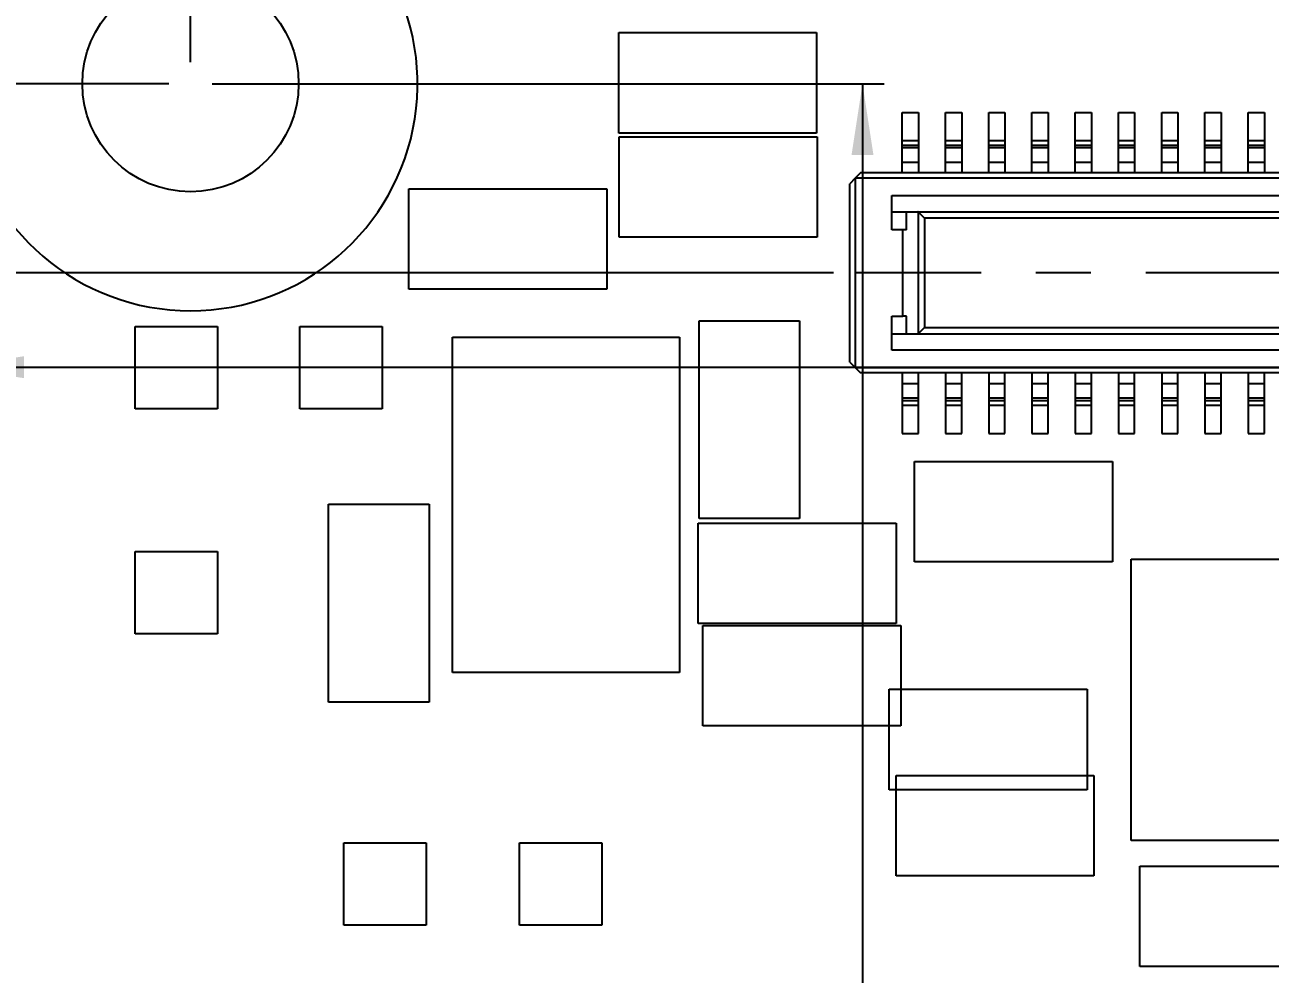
# Model space of a CAD drawing. Extents: x 5 to 415, y 3 to 292.
# Drawn here: x 142.7 to 200.3, y 183.5 to 227.4 of the extents above; entities that cross this region are included whole.
import ezdxf
from ezdxf.enums import TextEntityAlignment as Align

# ---------------------------------------------------------------- set-up
doc = ezdxf.new("R2010")
doc.units = 0
doc.linetypes.add('CENTERX2', pattern=[20.32, 12.7, -2.54, 2.54, -2.54])
doc.layers.get('0').update_dxf_attribs({"linetype": 'CONTINUOUS'})
doc.dimstyles.new('SLDDIMSTYLE0', dxfattribs={"dimtxt": 3.5, "dimasz": 3.302, "dimexe": 0, "dimexo": 0.0625, "dimgap": 0.875, "dimtad": 1, "dimlfac": 0.2, "dimrnd": 1e-09, "dimzin": 4, "dimsah": 1, "dimcen": 0.09, "dimazin": 3, "dimtol": 1, "dimtp": 0.025, "dimtm": 0.025, "dimtfac": 1, "dimtofl": 0, "dimtmove": 0, "dimatfit": 3})
doc.dimstyles.new('SLDDIMSTYLE3', dxfattribs={"dimtxt": 3.5, "dimasz": 3.302, "dimexe": 0, "dimexo": 0.0625, "dimgap": 0.875, "dimtad": 1, "dimlfac": 0.2, "dimrnd": 1e-09, "dimzin": 12, "dimsah": 1, "dimcen": 0.09, "dimazin": 3, "dimtfac": 1, "dimtofl": 0, "dimtmove": 0, "dimatfit": 3})
doc.dimstyles.new('SLDDIMSTYLE4', dxfattribs={"dimtxt": 3.5, "dimasz": 3.302, "dimexe": 0, "dimexo": 0.0625, "dimgap": 0.875, "dimtad": 1, "dimlfac": 0.2, "dimrnd": 1e-09, "dimzin": 4, "dimsah": 1, "dimcen": 0.09, "dimazin": 3, "dimtfac": 1, "dimtofl": 0, "dimtmove": 0, "dimatfit": 3})
doc.dimstyles.new('SLDDIMSTYLE5', dxfattribs={"dimtxt": 3.5, "dimasz": 3.302, "dimexe": 0, "dimexo": 0.0625, "dimgap": 0.875, "dimtad": 1, "dimlfac": 0.2, "dimrnd": 1e-09, "dimzin": 12, "dimsah": 1, "dimcen": 0.09, "dimazin": 3, "dimtfac": 1, "dimtmove": 0, "dimatfit": 3})

# ---------------------------------------------------------------- blocks, each defined once
blk = doc.blocks.new('_D')
at = {"color": 7, "linetype": 'CONTINUOUS'}
for p, q in [((180.074, 215.933), (117.252, 215.933)), ((118.252, 215.933), (118.252, 108.433)), ((198.779, 108.433), (117.252, 108.433))]:
    blk.add_line(p, q, dxfattribs=at)
for points in [[(118.252, 215.933), (117.744, 212.631), (118.76, 212.631)], [(118.252, 108.433), (118.76, 111.735), (117.744, 111.735)]]:
    blk.add_solid(points, dxfattribs=at)
at = {"color": 7, "linetype": 'CONTINUOUS', "width": 0.7}
for s, height, p in [('0.025', 1.75, (115.529, 166.021, 0.5)), ('0.025', 1.75, (117.792, 166.021, 0.5)), ('+', 1.75, (115.529, 164.607, 0.5)), ('-', 1.75, (117.792, 164.926, 0.5)), ('21.500', 3.5, (118.252, 149.09, 0.5))]:
    blk.add_text(s, height=height, rotation=90, dxfattribs=at).set_placement(p, align=Align.BOTTOM_LEFT)
blk = doc.blocks.new('_D_5')
at = {"color": 7, "linetype": 'CONTINUOUS'}
blk.add_line((139.329, 211.574), (374.329, 211.574), dxfattribs=at)
for points in [[(139.329, 211.574), (142.631, 211.066), (142.631, 212.082)], [(374.329, 211.574), (371.027, 212.082), (371.027, 211.066)]]:
    blk.add_solid(points, dxfattribs=at)
at = {"color": 7, "linetype": 'CONTINUOUS', "width": 0.7}
blk.add_text('47', height=3.5, dxfattribs=at).set_placement((257.674, 211.574, 185.318), align=Align.BOTTOM_LEFT)
blk = doc.blocks.new('_D_7')
at = {"color": 7, "linetype": 'CONTINUOUS'}
for p, q in [((139.329, 235.683), (139.329, 250.53)), ((150.329, 225.683), (150.329, 250.53)), ((139.329, 249.53), (123.81, 249.53)), ((150.329, 249.53), (139.329, 249.53))]:
    blk.add_line(p, q, dxfattribs=at)
for points in [[(139.329, 249.53), (142.631, 249.022), (142.631, 250.038)], [(150.329, 249.53), (147.027, 250.038), (147.027, 249.022)]]:
    blk.add_solid(points, dxfattribs=at)
at = {"color": 7, "linetype": 'CONTINUOUS', "width": 0.7}
blk.add_text('2.20', height=3.5, dxfattribs=at).set_placement((123.81, 249.53, 186.318), align=Align.BOTTOM_LEFT)
blk = doc.blocks.new('_D_8')
at = {"color": 7, "linetype": 'CONTINUOUS'}
for p, q in [((128.335, 234.683), (128.335, 241.033)), ((138.329, 234.683), (127.335, 234.683)), ((128.335, 234.683), (128.335, 224.683)), ((149.329, 224.683), (127.335, 224.683)), ((128.335, 224.683), (128.335, 218.333))]:
    blk.add_line(p, q, dxfattribs=at)
for points in [[(128.335, 234.683), (128.843, 237.985), (127.827, 237.985)], [(128.335, 224.683), (127.827, 221.381), (128.843, 221.381)]]:
    blk.add_solid(points, dxfattribs=at)
at = {"color": 7, "linetype": 'CONTINUOUS', "width": 0.7}
blk.add_text('2', height=3.5, rotation=90, dxfattribs=at).set_placement((128.335, 227.217, 186.318), align=Align.BOTTOM_LEFT)
blk = doc.blocks.new('_D_9')
at = {"color": 7, "linetype": 'CONTINUOUS'}
for p, q in [((150.329, 225.683), (150.329, 255.77)), ((363.829, 94.183), (363.829, 255.77)), ((150.329, 254.77), (363.829, 254.77))]:
    blk.add_line(p, q, dxfattribs=at)
for points in [[(150.329, 254.77), (153.631, 254.262), (153.631, 255.278)], [(363.829, 254.77), (360.527, 255.278), (360.527, 254.262)]]:
    blk.add_solid(points, dxfattribs=at)
at = {"color": 7, "linetype": 'CONTINUOUS', "width": 0.7}
blk.add_text('42.70', height=3.5, dxfattribs=at).set_placement((251.813, 254.77, 185.318), align=Align.BOTTOM_LEFT)
blk = doc.blocks.new('_D_10')
at = {"color": 7, "linetype": 'CONTINUOUS'}
for p, q in [((151.329, 224.683), (182.411, 224.683)), ((181.411, 224.683), (181.411, 93.183)), ((362.829, 93.183), (180.411, 93.183))]:
    blk.add_line(p, q, dxfattribs=at)
for points in [[(181.411, 224.683), (180.903, 221.381), (181.919, 221.381)], [(181.411, 93.183), (181.919, 96.485), (180.903, 96.485)]]:
    blk.add_solid(points, dxfattribs=at)
at = {"color": 7, "linetype": 'CONTINUOUS', "width": 0.7}
blk.add_text('26.30', height=3.5, rotation=90, dxfattribs=at).set_placement((181.411, 154.646, 185.318), align=Align.BOTTOM_LEFT)

msp = doc.modelspace()

# ---------------------------------------------------------------- linework, layer by layer
at = {"color": 7, "linetype": 'CONTINUOUS'}
for p, q in [((170.139, 222.401), (170.139, 227.051)), ((170.139, 227.051), (179.289, 227.051)), ((179.289, 227.051), (179.289, 222.401)), ((183.249, 223.358), (183.999, 223.358)), ((183.249, 222.058), (183.249, 223.358)), ((183.999, 223.358), (183.999, 222.058)), ((185.249, 223.358), (185.999, 223.358)), ((185.249, 222.058), (185.249, 223.358)), ((185.999, 223.358), (185.999, 222.058)), ((187.249, 223.358), (187.999, 223.358)), ((187.249, 222.058), (187.249, 223.358)), ((187.999, 223.358), (187.999, 222.058)), ((189.249, 223.358), (189.999, 223.358)), ((189.249, 222.058), (189.249, 223.358)), ((189.999, 223.358), (189.999, 222.058)), ((191.249, 223.358), (191.999, 223.358)), ((191.249, 222.058), (191.249, 223.358)), ((191.999, 223.358), (191.999, 222.058)), ((193.249, 223.358), (193.999, 223.358)), ((193.249, 222.058), (193.249, 223.358)), ((193.999, 223.358), (193.999, 222.058)), ((195.249, 223.358), (195.999, 223.358)), ((195.249, 222.058), (195.249, 223.358)), ((195.999, 223.358), (195.999, 222.058)), ((197.249, 223.358), (197.999, 223.358)), ((197.249, 222.058), (197.249, 223.358)), ((197.999, 223.358), (197.999, 222.058)), ((199.249, 223.358), (199.999, 223.358)), ((199.249, 222.058), (199.249, 223.358)), ((199.999, 223.358), (199.999, 222.058)), ((179.289, 222.401), (170.139, 222.401)), ((170.161, 222.233), (179.311, 222.233)), ((170.161, 217.583), (170.161, 222.233)), ((179.311, 222.233), (179.311, 217.583)), ((183.249, 222.058), (183.999, 222.058)), ((183.249, 221.838), (183.249, 222.058)), ((183.249, 221.838), (183.999, 221.838)), ((183.249, 221.72), (183.249, 221.838)), ((183.999, 222.058), (183.999, 221.838)), ((183.999, 221.838), (183.999, 221.72)), ((185.249, 222.058), (185.999, 222.058)), ((185.249, 221.838), (185.249, 222.058)), ((185.249, 221.838), (185.999, 221.838)), ((185.249, 221.72), (185.249, 221.838)), ((185.999, 222.058), (185.999, 221.838)), ((185.999, 221.838), (185.999, 221.72)), ((187.249, 222.058), (187.999, 222.058)), ((187.249, 221.838), (187.249, 222.058)), ((187.249, 221.838), (187.999, 221.838)), ((187.249, 221.72), (187.249, 221.838)), ((187.999, 222.058), (187.999, 221.838)), ((187.999, 221.838), (187.999, 221.72)), ((189.249, 222.058), (189.999, 222.058)), ((189.249, 221.838), (189.249, 222.058)), ((189.249, 221.838), (189.999, 221.838)), ((189.249, 221.72), (189.249, 221.838)), ((189.999, 222.058), (189.999, 221.838)), ((189.999, 221.838), (189.999, 221.72)), ((191.249, 222.058), (191.999, 222.058)), ((191.249, 221.838), (191.249, 222.058)), ((191.249, 221.838), (191.999, 221.838)), ((191.249, 221.72), (191.249, 221.838)), ((191.999, 222.058), (191.999, 221.838)), ((191.999, 221.838), (191.999, 221.72)), ((193.249, 222.058), (193.999, 222.058)), ((193.249, 221.838), (193.249, 222.058)), ((193.249, 221.838), (193.999, 221.838)), ((193.249, 221.72), (193.249, 221.838)), ((193.999, 222.058), (193.999, 221.838)), ((193.999, 221.838), (193.999, 221.72)), ((195.249, 222.058), (195.999, 222.058)), ((195.249, 221.838), (195.249, 222.058)), ((195.249, 221.838), (195.999, 221.838)), ((195.249, 221.72), (195.249, 221.838)), ((195.999, 222.058), (195.999, 221.838)), ((195.999, 221.838), (195.999, 221.72)), ((197.249, 222.058), (197.999, 222.058)), ((197.249, 221.838), (197.249, 222.058)), ((197.249, 221.838), (197.999, 221.838)), ((197.249, 221.72), (197.249, 221.838)), ((197.999, 222.058), (197.999, 221.838)), ((197.999, 221.838), (197.999, 221.72)), ((199.249, 222.058), (199.999, 222.058)), ((199.249, 221.838), (199.249, 222.058)), ((199.249, 221.838), (199.999, 221.838)), ((199.249, 221.72), (199.249, 221.838)), ((199.999, 222.058), (199.999, 221.838)), ((199.999, 221.838), (199.999, 221.72)), ((183.249, 221.058), (183.249, 221.72)), ((183.999, 221.72), (183.249, 221.72)), ((183.999, 221.72), (183.999, 221.058)), ((185.999, 221.72), (185.249, 221.72)), ((185.249, 221.058), (185.249, 221.72)), ((185.999, 221.72), (185.999, 221.058)), ((187.999, 221.72), (187.249, 221.72)), ((187.249, 221.058), (187.249, 221.72)), ((187.999, 221.72), (187.999, 221.058)), ((189.249, 221.058), (189.249, 221.72)), ((189.999, 221.72), (189.249, 221.72)), ((189.999, 221.72), (189.999, 221.058)), ((191.249, 221.058), (191.249, 221.72)), ((191.999, 221.72), (191.249, 221.72)), ((191.999, 221.72), (191.999, 221.058)), ((193.999, 221.72), (193.249, 221.72)), ((193.249, 221.058), (193.249, 221.72)), ((193.999, 221.72), (193.999, 221.058)), ((195.249, 221.058), (195.249, 221.72)), ((195.999, 221.72), (195.249, 221.72)), ((195.999, 221.72), (195.999, 221.058)), ((197.999, 221.72), (197.249, 221.72)), ((197.249, 221.058), (197.249, 221.72)), ((197.999, 221.72), (197.999, 221.058)), ((199.249, 221.058), (199.249, 221.72)), ((199.999, 221.72), (199.249, 221.72)), ((199.999, 221.72), (199.999, 221.058)), ((183.249, 221.058), (183.999, 221.058)), ((183.249, 220.558), (183.249, 221.058)), ((183.999, 221.058), (183.999, 220.558)), ((185.249, 221.058), (185.999, 221.058)), ((185.249, 220.558), (185.249, 221.058)), ((185.999, 221.058), (185.999, 220.558)), ((187.249, 221.058), (187.999, 221.058)), ((187.249, 220.558), (187.249, 221.058)), ((187.999, 221.058), (187.999, 220.558)), ((189.249, 221.058), (189.999, 221.058)), ((189.249, 220.558), (189.249, 221.058)), ((189.999, 221.058), (189.999, 220.558)), ((191.249, 220.558), (191.249, 221.058)), ((191.249, 221.058), (191.999, 221.058)), ((191.999, 221.058), (191.999, 220.558)), ((193.249, 221.058), (193.999, 221.058)), ((193.249, 220.558), (193.249, 221.058)), ((193.999, 221.058), (193.999, 220.558)), ((195.249, 221.058), (195.999, 221.058)), ((195.249, 220.558), (195.249, 221.058)), ((195.999, 221.058), (195.999, 220.558)), ((197.249, 221.058), (197.999, 221.058)), ((197.249, 220.558), (197.249, 221.058)), ((197.999, 221.058), (197.999, 220.558)), ((199.249, 221.058), (199.999, 221.058)), ((199.249, 220.558), (199.249, 221.058)), ((199.999, 221.058), (199.999, 220.558)), ((181.074, 220.308), (180.824, 220.058)), ((180.824, 211.808), (180.824, 220.058)), ((181.324, 220.558), (181.074, 220.308)), ((181.074, 220.308), (181.074, 211.558)), ((268.174, 220.308), (181.074, 220.308)), ((267.924, 220.558), (181.324, 220.558)), ((160.433, 219.825), (169.583, 219.825)), ((160.433, 215.175), (160.433, 219.825)), ((169.583, 219.825), (169.583, 215.175)), ((182.774, 219.508), (266.474, 219.508)), ((182.774, 217.933), (182.774, 219.508)), ((182.774, 218.758), (266.474, 218.758)), ((183.449, 217.933), (183.449, 218.758)), ((183.981, 218.754), (183.972, 218.758)), ((183.981, 218.754), (183.981, 213.113)), ((183.981, 218.754), (184.276, 218.458)), ((264.972, 218.458), (184.276, 218.458)), ((184.276, 218.458), (184.276, 213.408)), ((183.274, 217.933), (182.774, 217.933)), ((183.274, 213.933), (183.274, 217.933)), ((183.449, 217.933), (183.274, 217.933)), ((179.311, 217.583), (170.161, 217.583)), ((169.583, 215.175), (160.433, 215.175)), ((173.852, 213.722), (178.502, 213.722)), ((173.852, 204.572), (173.852, 213.722)), ((178.502, 213.722), (178.502, 204.572)), ((182.774, 213.933), (183.274, 213.933)), ((182.774, 212.358), (182.774, 213.933)), ((183.449, 213.933), (183.274, 213.933)), ((183.449, 213.108), (183.449, 213.933)), ((147.761, 209.651), (147.761, 213.461)), ((147.761, 213.461), (151.571, 213.461)), ((151.571, 213.461), (151.571, 209.651)), ((155.381, 213.461), (159.191, 213.461)), ((155.381, 209.651), (155.381, 213.461)), ((159.191, 213.461), (159.191, 209.651)), ((266.474, 213.108), (182.774, 213.108)), ((183.972, 213.108), (183.981, 213.113)), ((183.981, 213.113), (184.276, 213.408)), ((184.276, 213.408), (264.972, 213.408)), ((162.45, 197.456), (162.45, 212.956)), ((162.45, 212.956), (172.95, 212.956)), ((172.95, 212.956), (172.95, 197.456)), ((266.474, 212.358), (182.774, 212.358)), ((180.824, 211.808), (181.074, 211.558)), ((181.074, 211.558), (268.174, 211.558)), ((181.074, 211.558), (181.324, 211.308)), ((267.924, 211.308), (181.324, 211.308)), ((183.249, 211.308), (183.249, 210.808)), ((183.249, 210.808), (183.249, 210.147)), ((183.999, 210.808), (183.249, 210.808)), ((183.999, 210.808), (183.999, 211.308)), ((183.999, 210.147), (183.999, 210.808)), ((185.249, 211.308), (185.249, 210.808)), ((185.999, 210.808), (185.249, 210.808)), ((185.249, 210.808), (185.249, 210.147)), ((185.999, 210.808), (185.999, 211.308)), ((185.999, 210.147), (185.999, 210.808)), ((187.249, 211.308), (187.249, 210.808)), ((187.999, 210.808), (187.249, 210.808)), ((187.249, 210.808), (187.249, 210.147)), ((187.999, 210.808), (187.999, 211.308)), ((187.999, 210.147), (187.999, 210.808)), ((189.249, 211.308), (189.249, 210.808)), ((189.999, 210.808), (189.249, 210.808)), ((189.249, 210.808), (189.249, 210.147)), ((189.999, 210.808), (189.999, 211.308)), ((189.999, 210.147), (189.999, 210.808)), ((191.249, 211.308), (191.249, 210.808)), ((191.999, 210.808), (191.249, 210.808)), ((191.249, 210.808), (191.249, 210.147)), ((191.999, 210.808), (191.999, 211.308)), ((191.999, 210.147), (191.999, 210.808)), ((193.249, 211.308), (193.249, 210.808)), ((193.249, 210.808), (193.249, 210.147)), ((193.999, 210.808), (193.249, 210.808)), ((193.999, 210.808), (193.999, 211.308)), ((193.999, 210.147), (193.999, 210.808)), ((195.249, 211.308), (195.249, 210.808)), ((195.999, 210.808), (195.249, 210.808)), ((195.249, 210.808), (195.249, 210.147)), ((195.999, 210.808), (195.999, 211.308)), ((195.999, 210.147), (195.999, 210.808)), ((197.249, 211.308), (197.249, 210.808)), ((197.249, 210.808), (197.249, 210.147)), ((197.999, 210.808), (197.249, 210.808)), ((197.999, 210.808), (197.999, 211.308)), ((197.999, 210.147), (197.999, 210.808)), ((199.249, 211.308), (199.249, 210.808)), ((199.999, 210.808), (199.249, 210.808)), ((199.249, 210.808), (199.249, 210.147)), ((199.999, 210.808), (199.999, 211.308)), ((199.999, 210.147), (199.999, 210.808)), ((151.571, 209.651), (147.761, 209.651)), ((159.191, 209.651), (155.381, 209.651)), ((183.999, 210.147), (183.249, 210.147)), ((183.249, 210.147), (183.249, 210.029)), ((183.249, 210.029), (183.999, 210.029)), ((183.249, 210.029), (183.249, 209.808)), ((183.999, 209.808), (183.249, 209.808)), ((183.249, 209.808), (183.249, 208.508)), ((183.999, 210.029), (183.999, 210.147)), ((183.999, 209.808), (183.999, 210.029)), ((183.999, 208.508), (183.999, 209.808)), ((185.999, 210.147), (185.249, 210.147)), ((185.249, 210.147), (185.249, 210.029)), ((185.249, 210.029), (185.999, 210.029)), ((185.249, 210.029), (185.249, 209.808)), ((185.999, 209.808), (185.249, 209.808)), ((185.249, 209.808), (185.249, 208.508)), ((185.999, 210.029), (185.999, 210.147)), ((185.999, 209.808), (185.999, 210.029)), ((185.999, 208.508), (185.999, 209.808)), ((187.999, 210.147), (187.249, 210.147)), ((187.249, 210.147), (187.249, 210.029)), ((187.249, 210.029), (187.999, 210.029)), ((187.249, 210.029), (187.249, 209.808)), ((187.999, 209.808), (187.249, 209.808)), ((187.249, 209.808), (187.249, 208.508)), ((187.999, 210.029), (187.999, 210.147)), ((187.999, 209.808), (187.999, 210.029)), ((187.999, 208.508), (187.999, 209.808)), ((189.999, 210.147), (189.249, 210.147)), ((189.249, 210.147), (189.249, 210.029)), ((189.249, 210.029), (189.999, 210.029)), ((189.249, 210.029), (189.249, 209.808)), ((189.999, 209.808), (189.249, 209.808)), ((189.249, 209.808), (189.249, 208.508)), ((189.999, 210.029), (189.999, 210.147)), ((189.999, 209.808), (189.999, 210.029)), ((189.999, 208.508), (189.999, 209.808)), ((191.999, 210.147), (191.249, 210.147)), ((191.249, 210.147), (191.249, 210.029)), ((191.249, 210.029), (191.999, 210.029)), ((191.249, 210.029), (191.249, 209.808)), ((191.999, 209.808), (191.249, 209.808)), ((191.249, 209.808), (191.249, 208.508)), ((191.999, 210.029), (191.999, 210.147)), ((191.999, 209.808), (191.999, 210.029)), ((191.999, 208.508), (191.999, 209.808)), ((193.999, 210.147), (193.249, 210.147)), ((193.249, 210.147), (193.249, 210.029)), ((193.249, 210.029), (193.999, 210.029)), ((193.249, 210.029), (193.249, 209.808)), ((193.999, 209.808), (193.249, 209.808)), ((193.249, 209.808), (193.249, 208.508)), ((193.999, 210.029), (193.999, 210.147)), ((193.999, 209.808), (193.999, 210.029)), ((193.999, 208.508), (193.999, 209.808)), ((195.999, 210.147), (195.249, 210.147)), ((195.249, 210.147), (195.249, 210.029)), ((195.249, 210.029), (195.999, 210.029)), ((195.249, 210.029), (195.249, 209.808)), ((195.999, 209.808), (195.249, 209.808)), ((195.249, 209.808), (195.249, 208.508)), ((195.999, 210.029), (195.999, 210.147)), ((195.999, 209.808), (195.999, 210.029)), ((195.999, 208.508), (195.999, 209.808)), ((197.999, 210.147), (197.249, 210.147)), ((197.249, 210.147), (197.249, 210.029)), ((197.249, 210.029), (197.999, 210.029)), ((197.249, 210.029), (197.249, 209.808)), ((197.999, 209.808), (197.249, 209.808)), ((197.249, 209.808), (197.249, 208.508)), ((197.999, 210.029), (197.999, 210.147)), ((197.999, 209.808), (197.999, 210.029)), ((197.999, 208.508), (197.999, 209.808)), ((199.999, 210.147), (199.249, 210.147)), ((199.249, 210.147), (199.249, 210.029)), ((199.249, 210.029), (199.999, 210.029)), ((199.249, 210.029), (199.249, 209.808)), ((199.999, 209.808), (199.249, 209.808)), ((199.249, 209.808), (199.249, 208.508)), ((199.999, 210.029), (199.999, 210.147)), ((199.999, 209.808), (199.999, 210.029)), ((199.999, 208.508), (199.999, 209.808)), ((183.249, 208.508), (183.999, 208.508)), ((185.249, 208.508), (185.999, 208.508)), ((187.249, 208.508), (187.999, 208.508)), ((189.249, 208.508), (189.999, 208.508)), ((191.249, 208.508), (191.999, 208.508)), ((193.249, 208.508), (193.999, 208.508)), ((195.249, 208.508), (195.999, 208.508)), ((197.249, 208.508), (197.999, 208.508)), ((199.249, 208.508), (199.999, 208.508)), ((183.823, 202.565), (183.823, 207.215)), ((183.823, 207.215), (192.973, 207.215)), ((192.973, 207.215), (192.973, 202.565)), ((156.714, 196.084), (156.714, 205.234)), ((156.714, 205.234), (161.364, 205.234)), ((161.364, 205.234), (161.364, 196.084)), ((178.502, 204.572), (173.852, 204.572)), ((173.813, 204.365), (182.963, 204.365)), ((173.813, 199.715), (173.813, 204.365)), ((182.963, 204.365), (182.963, 199.715)), ((147.761, 199.237), (147.761, 203.047)), ((147.761, 203.047), (151.571, 203.047)), ((151.571, 203.047), (151.571, 199.237)), ((192.973, 202.565), (183.823, 202.565)), ((193.845, 202.689), (210.345, 202.689)), ((193.845, 189.689), (193.845, 202.689)), ((182.963, 199.715), (173.813, 199.715)), ((174.028, 194.981), (174.028, 199.631)), ((174.028, 199.631), (183.178, 199.631)), ((183.178, 199.631), (183.178, 194.981)), ((151.571, 199.237), (147.761, 199.237)), ((172.95, 197.456), (162.45, 197.456)), ((182.649, 196.686), (191.799, 196.686)), ((182.649, 192.036), (182.649, 196.686)), ((191.799, 196.686), (191.799, 192.036)), ((161.364, 196.084), (156.714, 196.084)), ((183.178, 194.981), (174.028, 194.981)), ((182.962, 188.047), (182.962, 192.697)), ((182.962, 192.697), (192.112, 192.697)), ((192.112, 192.697), (192.112, 188.047)), ((191.799, 192.036), (182.649, 192.036)), ((157.413, 185.775), (157.413, 189.585)), ((157.413, 189.585), (161.223, 189.585)), ((161.223, 189.585), (161.223, 185.775)), ((165.541, 185.775), (165.541, 189.585)), ((165.541, 189.585), (169.351, 189.585)), ((169.351, 189.585), (169.351, 185.775)), ((210.345, 189.689), (193.845, 189.689)), ((194.243, 183.856), (194.243, 188.506)), ((194.243, 188.506), (203.393, 188.506)), ((192.112, 188.047), (182.962, 188.047)), ((161.223, 185.775), (157.413, 185.775)), ((169.351, 185.775), (165.541, 185.775)), ((203.393, 183.856), (194.243, 183.856))]:
    msp.add_line(p, q, dxfattribs=at)
at = {"color": 7, "linetype": 'CENTERX2'}
msp.add_line((268.174, 215.933), (181.074, 215.933), dxfattribs=at)
at = {"color": 7, "linetype": 'CONTINUOUS'}
msp.add_circle((150.329, 224.683), 5, dxfattribs=at)
msp.add_arc((150.329, 224.683), 10.5, 107.7528, 72.2472, dxfattribs=at)

# ---------------------------------------------------------------- dimensions: what is measured, and where the dimension line sits
for base, p1, p2, dimstyle, picture, middle in [((363.829, 254.77), (150.329, 224.683), (363.829, 93.183), 'SLDDIMSTYLE4', '_D_9', (257.632, 254.77)), ((139.329, 249.53), (150.329, 224.683), (139.329, 234.683), 'SLDDIMSTYLE4', '_D_7', (128.335, 249.53)), ((374.329, 211.574), (139.329, 234.683), (374.329, 234.683), 'SLDDIMSTYLE3', '_D_5', (260.26, 211.574))]:
    dim = msp.add_linear_dim(base=base, p1=p1, p2=p2, dimstyle=dimstyle, dxfattribs=at)
    dim.commit()
    dim.dimension.update_dxf_attribs({"geometry": picture, "text_midpoint": middle, "dimtype": 160})
for base, p1, p2, dimstyle, picture, middle in [((128.335, 224.683), (139.329, 234.683), (150.329, 224.683), 'SLDDIMSTYLE5', '_D_8', (128.335, 228.51)), ((181.411, 93.183), (150.329, 224.683), (363.829, 93.183), 'SLDDIMSTYLE4', '_D_10', (181.411, 160.465)), ((118.252, 108.433), (181.074, 215.933), (199.779, 108.433), 'SLDDIMSTYLE0', '_D', (118.252, 160.465))]:
    dim = msp.add_linear_dim(base=base, p1=p1, p2=p2, angle=90, dimstyle=dimstyle, dxfattribs=at)
    dim.commit()
    dim.dimension.update_dxf_attribs({"geometry": picture, "text_midpoint": middle, "dimtype": 160})

doc.saveas('drawing.dxf')
